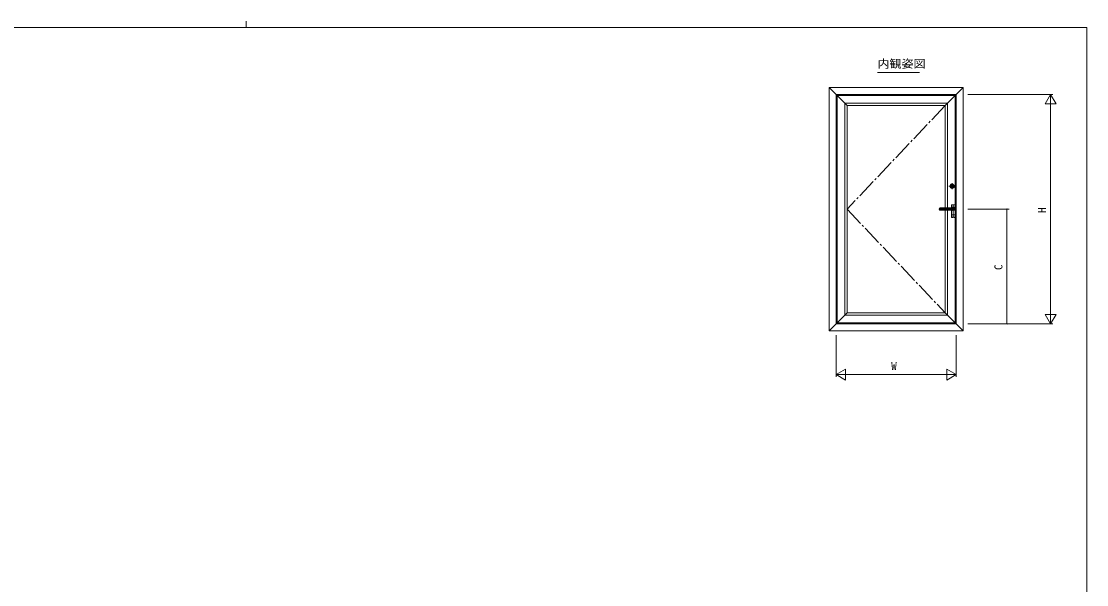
# Model space of a CAD drawing. Units: millimetres on the paper. Extents: x -420 to 373, y -297 to 267.
# Drawn here: x -135.7 to 352.3, y 9.3 to 267.2 of the extents above; entities that cross this region are included whole.
import ezdxf
from ezdxf.enums import TextEntityAlignment as Align

# ---------------------------------------------------------------- set-up
doc = ezdxf.new("R2010")
doc.units = ezdxf.units.MM
doc.linetypes.add('CHAIN2', pattern=[12, 9, -1, 1, -1])
for name, color, linetype, lineweight in [('0-1_YKK_ZWAK', 7, 'Continuous', 9), ('0-3_YKK_12', 2, 'Continuous', 9), ('0-4_YKK_D', 6, 'Continuous', 9), ('0-5_YKK_A1', 4, 'Continuous', 9)]:
    doc.layers.add(name, color=color, linetype=linetype, lineweight=lineweight)
doc.layers.add('0-2_USER1', color=3, linetype='Continuous')
doc.styles.add('ＭＳ ゴシック', font='')
doc.styles.get('ＭＳ ゴシック').set_extended_font_data('MS Gothic')

msp = doc.modelspace()

# ---------------------------------------------------------------- linework, layer by layer
at = {"layer": '0-1_YKK_ZWAK'}
for p, q in [((352.3, 264.4), (-417.7, 264.4)), ((-32.686, 267.2), (-32.686, 264.4)), ((352.3, 264.4), (352.3, -260.6))]:
    msp.add_line(p, q, dxfattribs=at)
at = {"layer": '0-3_YKK_12'}
msp.add_line((256.471, 243.82), (275.671, 243.82), dxfattribs=at)
at = {"layer": '0-4_YKK_D'}
for p, q in [((297.789, 233.71), (336.789, 233.71)), ((335.789, 233.71), (333.289, 229.38)), ((335.789, 233.71), (338.289, 229.38)), ((335.789, 233.71), (335.789, 225.05)), ((333.289, 229.38), (338.289, 229.38)), ((335.789, 133.71), (335.789, 228.71)), ((297.789, 181.21), (316.789, 181.21)), ((315.789, 128.71), (315.789, 181.21)), ((335.789, 128.71), (335.789, 137.37)), ((335.789, 128.71), (333.289, 133.04)), ((338.289, 133.04), (333.289, 133.04)), ((335.789, 128.71), (338.289, 133.04)), ((297.789, 128.71), (316.789, 128.71)), ((297.789, 128.71), (336.789, 128.71)), ((237.539, 123.46), (237.539, 104.46)), ((292.539, 123.46), (292.539, 104.46)), ((237.539, 105.46), (241.869, 107.96)), ((241.869, 102.96), (241.869, 107.96)), ((292.539, 105.46), (288.208, 107.96)), ((288.208, 107.96), (288.208, 102.96)), ((237.539, 105.46), (241.869, 102.96)), ((237.539, 105.46), (246.199, 105.46)), ((242.539, 105.46), (287.539, 105.46)), ((292.539, 105.46), (283.878, 105.46)), ((292.539, 105.46), (288.208, 102.96))]:
    msp.add_line(p, q, dxfattribs=at)
for centre, start, end in [((315.789, 181.21), 90, 270), ((315.789, 181.21), 270, 90), ((315.789, 128.71), 90, 270), ((315.789, 128.71), 270, 90)]:
    msp.add_arc(centre, 0.106, start, end, dxfattribs=at)
at = {"layer": '0-5_YKK_A1'}
for p, q in [((234.289, 236.96), (242.539, 228.71)), ((287.539, 228.71), (295.789, 236.96)), ((289.093, 191.71), (292.139, 191.71)), ((291.257, 191.51), (289.542, 191.51)), ((289.826, 191.622), (291.048, 191.622)), ((291.048, 191.398), (289.826, 191.398)), ((290.251, 191.335), (289.99, 191.335)), ((290.887, 191.335), (290.251, 191.335)), ((290.842, 192.16), (290.437, 192.16)), ((290.564, 192.203), (290.594, 192.173)), ((290.594, 192.147), (290.564, 192.117)), ((290.596, 192.234), (290.626, 192.205)), ((290.596, 192.086), (290.626, 192.115)), ((290.639, 193.17), (290.639, 190.297)), ((290.651, 192.205), (290.681, 192.234)), ((290.651, 192.115), (290.681, 192.086)), ((290.683, 192.173), (290.713, 192.203)), ((290.713, 192.117), (290.683, 192.147)), ((292.375, 181.21), (284.533, 181.21)), ((284.839, 181.21), (284.84, 181.21)), ((285.017, 181.683), (285.016, 181.683)), ((285.016, 180.737), (285.017, 180.737)), ((285.077, 181.738), (285.076, 181.737)), ((286.078, 181.742), (285.106, 181.742)), ((285.106, 181.742), (285.169, 181.728)), ((286.078, 181.742), (285.106, 181.742)), ((285.106, 180.678), (286.078, 180.678)), ((286.078, 180.678), (285.106, 180.678)), ((285.106, 180.678), (285.106, 180.678)), ((285.169, 181.728), (290.314, 181.728)), ((290.314, 181.628), (285.169, 181.628)), ((285.169, 180.792), (285.169, 180.692)), ((285.169, 180.792), (290.314, 180.792)), ((290.314, 180.692), (285.169, 180.692)), ((286.078, 181.742), (286.078, 181.742)), ((286.13, 181.742), (286.078, 181.742)), ((286.078, 180.678), (286.13, 180.678)), ((290.314, 181.742), (286.13, 181.742)), ((286.13, 181.742), (286.13, 181.742)), ((290.314, 181.742), (286.13, 181.742)), ((286.13, 180.678), (290.314, 180.678)), ((286.13, 180.678), (286.13, 180.678)), ((286.13, 180.678), (290.314, 180.678)), ((290.314, 181.742), (290.314, 180.678)), ((290.314, 181.742), (290.314, 181.739)), ((290.314, 181.742), (290.314, 181.742)), ((290.317, 181.616), (290.314, 181.616)), ((290.317, 181.616), (290.314, 181.616)), ((290.314, 181.607), (290.317, 181.607)), ((290.316, 181.533), (290.314, 181.533)), ((290.314, 180.887), (290.316, 180.887)), ((290.317, 180.813), (290.314, 180.813)), ((290.314, 180.804), (290.317, 180.804)), ((290.314, 180.804), (290.317, 180.804)), ((290.314, 180.681), (290.314, 180.678)), ((290.314, 180.678), (290.314, 180.678)), ((290.318, 181.703), (290.317, 181.629)), ((290.342, 181.629), (290.317, 181.629)), ((290.317, 180.791), (290.318, 180.717)), ((290.317, 180.791), (290.342, 180.791)), ((290.343, 181.717), (290.318, 181.717)), ((290.318, 181.703), (290.318, 181.717)), ((290.318, 181.717), (290.318, 181.717)), ((290.318, 181.717), (290.343, 181.717)), ((290.318, 181.703), (290.343, 181.703)), ((290.318, 180.703), (290.318, 180.717)), ((290.343, 180.717), (290.318, 180.717)), ((290.318, 180.703), (290.343, 180.703)), ((290.318, 180.703), (290.318, 180.703)), ((290.318, 180.703), (290.343, 180.703)), ((290.339, 181.717), (290.339, 183.06)), ((290.339, 177.61), (290.339, 180.703)), ((290.343, 181.728), (290.342, 181.629)), ((290.342, 180.791), (290.343, 180.692)), ((290.343, 180.692), (290.343, 180.678)), ((290.343, 180.678), (291.165, 180.662)), ((290.359, 181.742), (290.359, 183.06)), ((290.359, 177.61), (290.359, 180.678)), ((291.919, 182.11), (290.459, 182.11)), ((291.889, 183.21), (290.489, 183.21)), ((291.889, 183.193), (290.489, 183.193)), ((291.169, 181.758), (291.165, 181.758)), ((291.169, 180.662), (291.165, 180.662)), ((291.186, 181.633), (291.184, 181.633)), ((291.184, 180.787), (291.186, 180.787)), ((291.189, 177.32), (291.189, 183.344)), ((291.189, 181.973), (291.189, 180.447)), ((292.019, 177.61), (292.019, 183.06)), ((292.039, 177.61), (292.039, 183.06)), ((291.919, 178.56), (290.459, 178.56)), ((290.964, 177.46), (290.488, 177.46)), ((291.889, 177.476), (290.489, 177.476)), ((234.289, 125.46), (242.539, 133.71)), ((287.539, 133.71), (295.789, 125.46))]:
    msp.add_line(p, q, dxfattribs=at)
for points in [[(234.289, 125.46), (295.789, 125.46), (295.789, 236.96), (234.289, 236.96)], [(237.539, 233.71), (237.539, 128.71), (292.539, 128.71), (292.539, 233.71)], [(237.989, 129.16), (292.089, 129.16), (292.089, 233.26), (237.989, 233.26)], [(241.539, 132.71), (288.539, 132.71), (288.539, 229.71), (241.539, 229.71)], [(242.539, 133.71), (287.539, 133.71), (287.539, 228.71), (242.539, 228.71)], [(285.079, 181.668), (285.085, 181.681), (285.094, 181.693), (285.104, 181.703), (285.115, 181.712), (285.127, 181.719), (285.141, 181.724), (285.155, 181.727), (285.169, 181.728), (285.169, 181.628)]]:
    msp.add_lwpolyline(points, close=True, dxfattribs=at)
for points in [[(295.789, 128.71), (295.789, 236.96), (237.539, 236.96)], [(289.99, 191.685), (290.251, 191.685), (290.887, 191.685)], [(285.077, 181.737), (285.068, 181.734), (285.051, 181.727), (285.036, 181.717), (285.019, 181.704), (285, 181.685), (284.976, 181.656), (284.956, 181.628), (284.935, 181.593), (284.916, 181.556), (284.898, 181.515), (284.882, 181.471), (284.868, 181.426), (284.856, 181.379), (284.847, 181.33), (284.842, 181.282), (284.839, 181.232), (284.839, 181.21)], [(284.839, 181.21), (284.839, 181.191), (284.842, 181.14), (284.847, 181.09), (284.855, 181.045), (284.866, 181), (284.879, 180.956), (284.894, 180.914), (284.911, 180.874), (284.927, 180.841), (284.944, 180.811), (284.964, 180.779), (284.985, 180.751), (285.009, 180.724), (285.029, 180.707), (285.047, 180.695), (285.065, 180.686), (285.076, 180.683)], [(285.016, 181.683), (285.003, 181.676), (284.988, 181.662), (284.962, 181.63), (284.934, 181.585), (284.909, 181.536), (284.886, 181.479), (284.867, 181.418), (284.853, 181.353), (284.843, 181.282), (284.84, 181.21)], [(284.84, 181.21), (284.842, 181.15), (284.853, 181.068), (284.87, 180.99), (284.894, 180.919), (284.922, 180.857), (284.949, 180.81), (284.975, 180.773), (284.998, 180.749), (285.016, 180.737)], [(285.076, 181.737), (285.064, 181.733), (285.052, 181.726), (285.041, 181.717), (285.031, 181.707), (285.023, 181.696), (285.016, 181.683)], [(285.076, 180.683), (285.064, 180.687), (285.052, 180.694), (285.041, 180.703), (285.031, 180.713), (285.023, 180.724), (285.016, 180.737)], [(285.106, 181.742), (285.092, 181.741), (285.079, 181.738), (285.066, 181.733), (285.053, 181.726), (285.042, 181.717), (285.032, 181.707), (285.024, 181.696), (285.017, 181.683)], [(285.079, 181.668), (285.047, 181.676), (285.017, 181.683)], [(285.017, 180.737), (285.048, 180.744), (285.079, 180.752)], [(285.169, 180.692), (285.106, 180.678), (285.092, 180.679), (285.079, 180.682), (285.066, 180.687), (285.053, 180.694), (285.042, 180.703), (285.032, 180.713), (285.024, 180.724), (285.017, 180.737)], [(285.169, 180.792), (285.079, 180.752), (285.085, 180.739), (285.094, 180.727), (285.104, 180.717), (285.115, 180.708), (285.127, 180.701), (285.141, 180.696), (285.155, 180.693), (285.169, 180.692)], [(286.13, 181.742), (286.119, 181.742), (286.078, 181.742)], [(286.078, 180.678), (286.081, 180.678), (286.13, 180.678)], [(286.078, 180.678), (286.078, 180.678), (286.078, 180.678)], [(290.317, 180.791), (290.314, 181.21), (290.317, 181.629)], [(290.342, 180.791), (290.339, 181.21), (290.342, 181.629)], [(290.343, 181.728), (290.543, 181.729), (290.864, 181.73), (290.941, 181.731), (291.184, 181.731), (291.184, 181.728), (291.184, 181.722), (291.184, 181.713), (291.184, 181.7), (291.184, 181.686), (291.184, 181.669), (291.184, 181.651), (291.184, 181.633), (290.941, 181.632), (290.698, 181.631), (290.455, 181.63), (290.342, 181.629)], [(290.342, 180.791), (290.455, 180.79), (290.698, 180.789), (290.941, 180.788), (291.184, 180.787)], [(291.165, 181.758), (290.343, 181.742), (290.343, 181.728)], [(291.184, 180.689), (290.984, 180.689), (290.664, 180.69), (290.454, 180.691), (290.343, 180.692)], [(291.084, 180.664), (291.112, 180.663), (291.132, 180.663), (291.137, 180.663)], [(291.136, 181.757), (291.113, 181.757), (291.085, 181.755)], [(291.099, 181.756), (291.117, 181.758), (291.144, 181.759), (291.166, 181.758), (291.168, 181.758), (291.169, 181.758)], [(291.169, 180.662), (291.168, 180.662), (291.167, 180.662), (291.164, 180.662), (291.105, 180.663), (291.101, 180.664)], [(291.165, 181.758), (291.165, 181.758), (291.164, 181.758), (291.162, 181.758), (291.153, 181.758), (291.136, 181.757)], [(291.137, 180.663), (291.144, 180.662), (291.152, 180.662), (291.157, 180.662), (291.16, 180.662), (291.162, 180.662), (291.163, 180.662), (291.164, 180.662), (291.165, 180.662), (291.165, 180.662)], [(291.184, 181.731), (291.184, 181.731), (291.185, 181.731)], [(291.184, 180.689), (291.184, 180.692), (291.184, 180.698), (291.184, 180.707), (291.184, 180.72), (291.184, 180.734), (291.184, 180.751), (291.184, 180.769), (291.184, 180.787)], [(291.185, 180.689), (291.184, 180.689), (291.184, 180.689)], [(291.185, 181.731), (291.272, 181.725), (291.358, 181.703), (291.438, 181.668), (291.511, 181.62), (291.575, 181.56), (291.629, 181.49), (291.669, 181.412), (291.696, 181.328), (291.706, 181.27), (291.71, 181.21)], [(291.71, 181.21), (291.702, 181.122), (291.681, 181.037), (291.645, 180.957), (291.596, 180.884), (291.535, 180.821), (291.465, 180.768), (291.387, 180.728), (291.303, 180.701), (291.244, 180.692), (291.185, 180.689)], [(290.488, 177.46), (290.459, 177.463), (290.431, 177.471), (290.405, 177.485), (290.383, 177.504), (290.364, 177.527), (290.35, 177.553), (290.341, 177.581), (290.339, 177.61)], [(291.889, 177.46), (291.414, 177.46), (291.411, 177.462), (291.389, 177.462), (291.385, 177.466), (290.992, 177.466), (290.989, 177.462), (290.966, 177.462), (290.964, 177.46)]]:
    msp.add_lwpolyline(points, dxfattribs=at)
at = {"layer": '0-5_YKK_A1', "linetype": 'CHAIN2'}
msp.add_lwpolyline([(287.539, 228.71), (242.539, 181.21), (287.539, 133.71)], dxfattribs=at)
at = {"layer": '0-5_YKK_A1'}
for centre, radius in [((290.639, 191.71), 1), ((290.639, 191.71), 0.951), ((290.639, 192.16), 0.15)]:
    msp.add_circle(centre, radius, dxfattribs=at)
for centre, radius, start, end in [((290.439, 191.51), 0.7, 170.75163, 180), ((290.439, 191.51), 0.7, 180, 189.24835), ((289.99, 191.185), 0.5, 90, 118.95502), ((289.99, 191.835), 0.5, 241.04497, 270), ((290.639, 191.71), 0.8, 90, 183.43575), ((290.639, 191.71), 0.8, 207.66344, 90), ((290.639, 191.51), 0.425, 21.05057, 155.68425), ((290.639, 191.51), 0.425, 204.31573, 338.94942), ((290.639, 192.16), 0.0856, 119.76799, 150.23199), ((290.639, 192.16), 0.0856, 209.76799, 240.23199), ((290.581, 192.16), 0.018, 314.99998, 45), ((290.639, 192.217), 0.018, 224.99998, 315), ((290.639, 192.103), 0.018, 45, 134.99998), ((290.696, 192.16), 0.018, 134.99998, 225), ((290.639, 192.16), 0.0856, 29.76799, 60.23199), ((290.639, 192.16), 0.0856, 299.76799, 330.23199), ((290.887, 191.185), 0.5, 72.80673, 90), ((290.887, 191.835), 0.5, 270, 287.19325), ((290.887, 191.185), 0.5, 61.04497, 72.80673), ((290.887, 191.835), 0.5, 287.19325, 298.95502), ((290.439, 191.51), 0.7, 0, 9.24835), ((290.439, 191.51), 0.7, 350.75163, 0), ((286.109, 181.21), 1.127, 156.01263, 180.00214), ((286.109, 181.21), 1.127, 179.99785, 203.98735), ((286.106, 181.21), 1.026, 155.95462, 180.00122), ((286.106, 181.21), 1.026, 179.99876, 204.04536), ((290.489, 183.06), 0.15, 90, 180), ((291.189, 181.21), 0.682, 232.38744, 127.61255), ((291.189, 181.21), 0.662, 234.69794, 125.30205), ((291.189, 181.21), 0.662, 90, 125.3161), ((291.189, 181.21), 0.662, 235.05931, 90), ((290.677, 181.378), 0.618, 34.84679, 37.85695), ((290.679, 181.04), 0.616, 322.13768, 325.15857), ((290.682, 181.444), 0.579, 29.79445, 32.83572), ((290.682, 180.976), 0.579, 327.16426, 330.20554), ((-165.689, 178.338), 456.887, 0.4131, 0.42551), ((-165.689, 184.082), 456.887, 359.57448, 359.58688), ((291.189, 181.211), 0.421, 359.84659, 90.41588), ((291.189, 181.209), 0.421, 269.58411, 0.1534), ((291.889, 183.06), 0.15, 0, 90), ((291.889, 177.61), 0.15, 270, 0)]:
    msp.add_arc(centre, radius, start, end, dxfattribs=at)

# ---------------------------------------------------------------- texts
at = {"layer": '0-2_USER1', "style": 'ＭＳ ゴシック', "width": 1.1}
msp.add_text('内観姿図', height=3.666, dxfattribs=at).set_placement((256.471, 244.82), align=Align.BOTTOM_LEFT)
at = {"layer": '0-4_YKK_D', "color": 3, "style": 'ＭＳ ゴシック'}
for s, p in [('H', (334.789, 179.485)), ('C', (314.789, 153.366))]:
    msp.add_text(s, height=3.666, rotation=90, dxfattribs=at).set_placement(p, align=Align.BOTTOM_LEFT)
msp.add_text('W', height=3.666, dxfattribs=at).set_placement((262.77, 106.46), align=Align.BOTTOM_LEFT)

doc.saveas('drawing.dxf')
